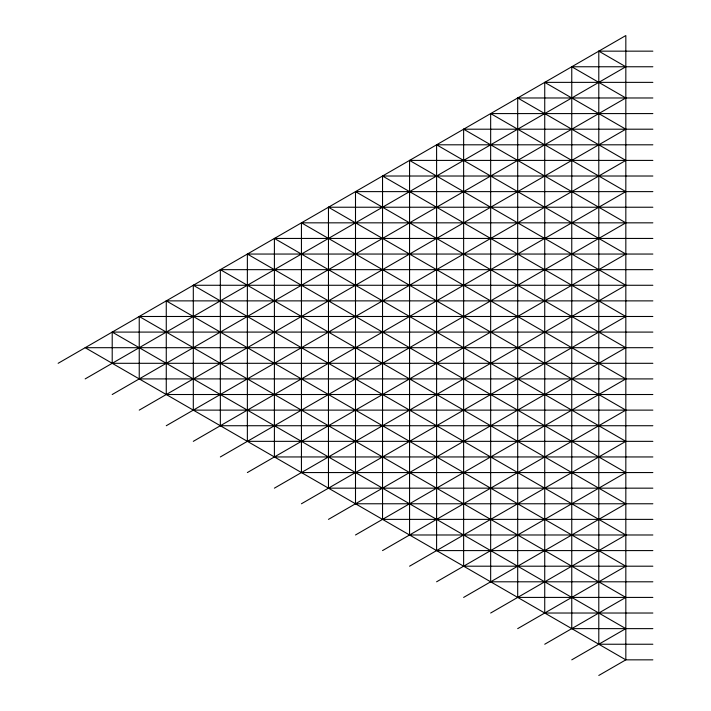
<?xml version="1.0" encoding="UTF-8"?>
<svg xmlns="http://www.w3.org/2000/svg" width="711" height="711" viewBox="0 0 711 711"><rect width="100%" height="100%" fill="white"/><g stroke="black" fill="none" stroke-linecap="round" stroke-linejoin="round"><path stroke-width="1.07" d="M58.142 363.303L625.831 35.55L625.831 659.844L598.795 675.45M85.169 378.91L625.831 66.763L598.795 51.156L598.795 644.237L652.858 644.237M112.205 394.516L625.831 97.976L571.76 66.763L571.76 628.631L652.858 628.631M139.24 410.123L625.831 129.198L544.733 82.369L544.733 613.024L652.858 613.024M166.267 425.729L625.831 160.41L517.697 97.976L517.697 597.418L652.858 597.418M193.303 441.344L625.831 191.623L490.661 113.582L490.661 581.802L652.858 581.802M220.339 456.951L625.831 222.836L463.634 129.198L463.634 566.196L652.858 566.196M247.366 472.557L625.831 254.049L436.598 144.804L436.598 550.59L652.858 550.59M274.402 488.164L625.831 285.271L409.563 160.41L409.563 534.983L652.858 534.983M301.437 503.77L625.831 316.484L382.536 176.017L382.536 519.377L652.858 519.377M328.464 519.377L625.831 347.697L355.5 191.623L355.5 503.77L652.858 503.77M355.5 534.983L625.831 378.91L328.464 207.23L328.464 488.164L652.858 488.164M382.536 550.59L625.831 410.123L301.437 222.836L301.437 472.557L652.858 472.557M409.563 566.196L625.831 441.344L274.402 238.443L274.402 456.951L652.858 456.951M436.598 581.802L625.831 472.557L247.366 254.049L247.366 441.344L652.858 441.344M463.634 597.418L625.831 503.77L220.339 269.656L220.339 425.729L652.858 425.729M490.661 613.024L625.831 534.983L193.303 285.271L193.303 410.123L652.858 410.123M517.697 628.631L625.831 566.196L166.267 300.877L166.267 394.516L652.858 394.516M544.733 644.237L625.831 597.418L139.24 316.484L139.24 378.91L652.858 378.91M571.76 659.844L625.831 628.631L112.205 332.09L112.205 363.303L652.858 363.303M598.795 51.156L652.858 51.156M571.76 66.763L652.858 66.763M544.733 82.369L652.858 82.369M517.697 97.976L652.858 97.976M490.661 113.582L652.858 113.582M463.634 129.198L652.858 129.198M436.598 144.804L652.858 144.804M409.563 160.41L652.858 160.41M382.536 176.017L652.858 176.017M355.5 191.623L652.858 191.623M328.464 207.23L652.858 207.23M301.437 222.836L652.858 222.836M274.402 238.443L652.858 238.443M247.366 254.049L652.858 254.049M220.339 269.656L652.858 269.656M193.303 285.271L652.858 285.271M166.267 300.877L652.858 300.877M139.24 316.484L652.858 316.484M112.205 332.09L652.858 332.09M652.858 347.697L85.169 347.697L625.831 659.844L652.858 659.844"/></g></svg>
